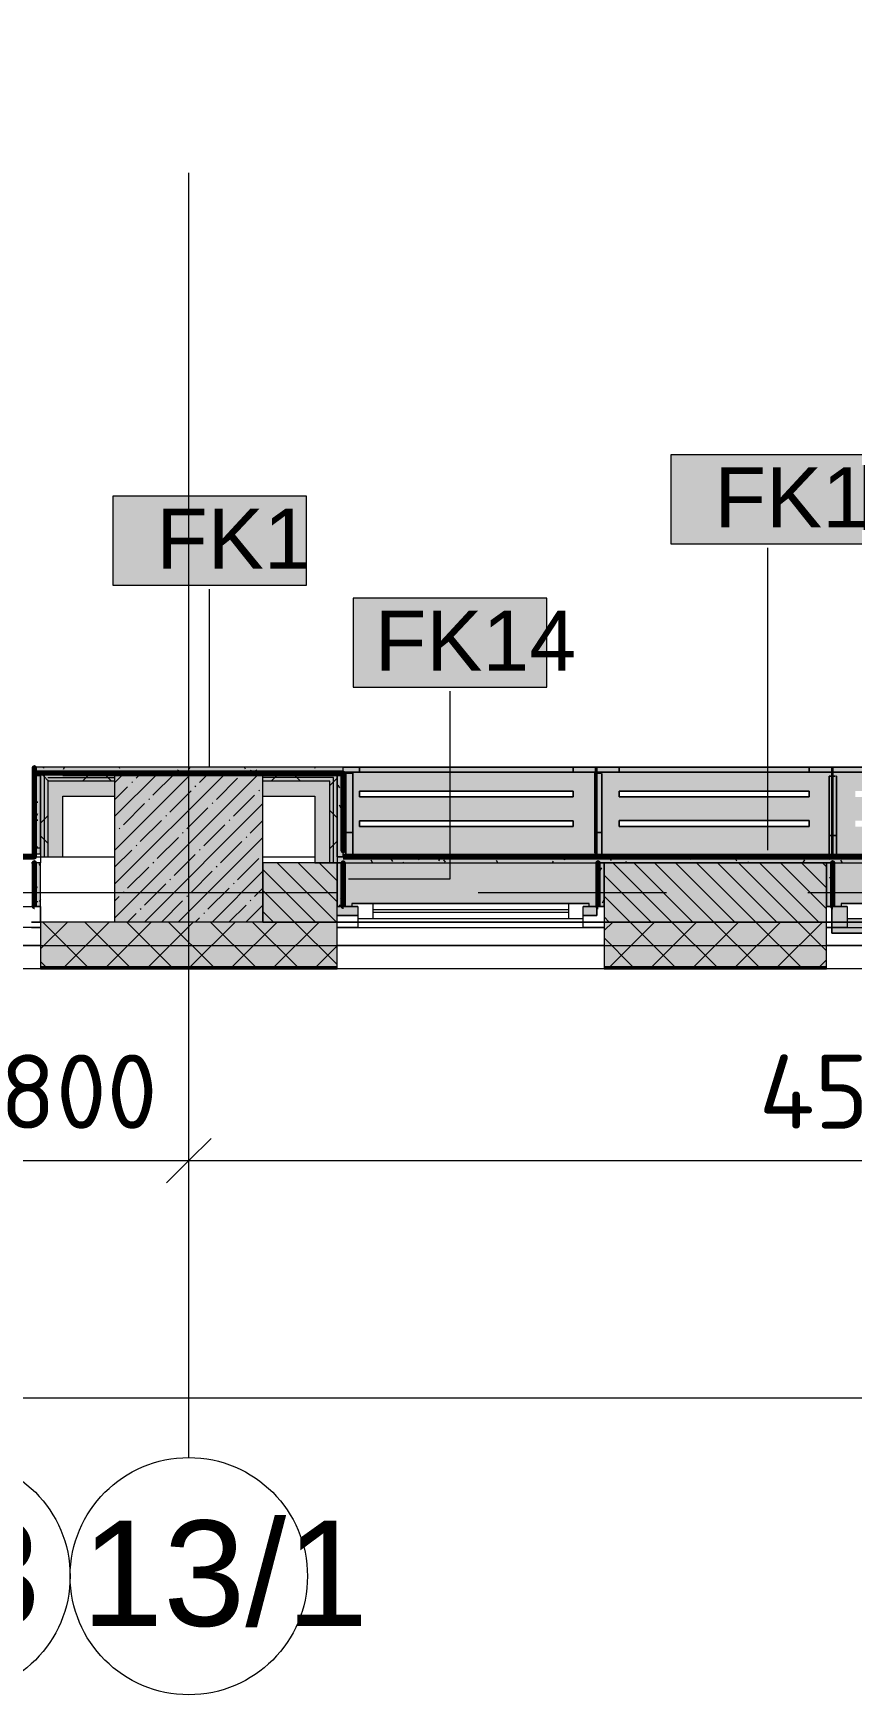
# Model space of a CAD drawing. Header units: millimetres. Extents: x -3817 to 677485, y -22715 to 103890.
# Drawn here: x 369918 to 372678, y -787 to 4817 of the extents above; entities that cross this region are included whole.
import ezdxf

# ---------------------------------------------------------------- set-up
doc = ezdxf.new("R2010")
doc.units = ezdxf.units.MM
doc.layers.add('PDF _Геометрия', color=7, linetype='Continuous', true_color=0x1d1d1d)
doc.layers.add('PDF _Сплошная заливка', color=7, linetype='Continuous', true_color=0xffffff)
doc.layers.add('PDF _Текст', color=7, linetype='Continuous')
doc.styles.add('PDF ArialMT', font='arial.ttf')
doc.styles.add('PDF GOST-Common', font='arial.ttf')
doc.styles.add('PDF ISOCPEUR', font='isocpeur.ttf')

msp = doc.modelspace()

# ---------------------------------------------------------------- hatches: boundary and pattern name
at = {"layer": 'PDF _Сплошная заливка', "transparency": 33554559}
for points in [[(370761.2, 2320.9), (370942.9, 2320.9), (370942.9, 2340.9), (369922.9, 2340.9), (369922.9, 2320.9), (370011, 2320.9)], [(369922.9, 2069), (369942.9, 2069), (369942.9, 2319), (369922.9, 2319), (369922.9, 2239.4)], [(369955.4, 2039), (369967.9, 2039), (369967.9, 2319), (369955.4, 2319.9), (369955.4, 2239.4)], [(370192.9, 1819.9), (370692.9, 1819.9), (370692.9, 2319.9), (370192.9, 2319.9), (370192.9, 2239.4)], [(370942.9, 2039), (370962.9, 2040), (370962.9, 2340.9), (370942.9, 2340.9), (370942.9, 2239.4)], [(370917.9, 2019), (370930.4, 2019), (370930.4, 2294), (370917.9, 2294), (370917.9, 2239.4)], [(374692.9, 2019), (374692.9, 2039), (370942.9, 2039), (370942.9, 2019), (374512.1, 2019)]]:
    msp.add_hatch(color=256, dxfattribs=at).paths.add_polyline_path(points)
at = {"layer": 'PDF _Сплошная заливка', "true_color": 0xe7e7e7, "transparency": 33554559}
h = msp.add_hatch(color=254, dxfattribs=at)
h.paths.add_polyline_path([(370017.9, 2039), (370017.9, 2294), (369967.9, 2294), (369967.9, 2039), (370011, 2039)], flags=0)
h.paths.add_polyline_path([(370017.9, 2319.9), (370017.9, 2320.9), (370011, 2319.9)], flags=0)
at = {"layer": 'PDF _Сплошная заливка', "transparency": 33554559}
h = msp.add_hatch(color=256, dxfattribs=at)
h.paths.add_polyline_path([(370942.9, 2306.5), (370942.9, 2319), (370692.9, 2319), (370692.9, 2306.5), (370930.4, 2306.5)], flags=0)
h.paths.add_polyline_path([(370192.9, 2306.5), (370192.9, 2319), (369967.9, 2319), (369967.9, 2306.5), (370017.9, 2306.5)], flags=0)
h = msp.add_hatch(color=256, dxfattribs=at)
h.paths.add_polyline_path([(370917.9, 2294), (370930.4, 2294), (370930.4, 2306.5), (370692.9, 2306.5), (370692.9, 2294), (370761.2, 2294)], flags=0)
h.paths.add_polyline_path([(369967.9, 2294), (370192.9, 2294), (370192.9, 2306.5), (369967.9, 2306.5)], flags=0)
at = {"layer": 'PDF _Сплошная заливка', "true_color": 0xeae6de, "transparency": 33554559}
h = msp.add_hatch(color=254, dxfattribs=at)
h.paths.add_polyline_path([(370962.9, 2040.9), (371818.8, 2040.9), (371818.8, 2340.9), (370962.9, 2340.9), (370962.9, 2059)], flags=0)
h.paths.add_polyline_path([(371018.6, 2140.8), (371018.6, 2160.8), (371739, 2160.8), (371739, 2140.8), (371511.3, 2140.8)], flags=0)
h.paths.add_polyline_path([(371018.6, 2240.8), (371018.6, 2260.8), (371739, 2260.8), (371739, 2240.8), (371511.3, 2240.8)], flags=0)
h = msp.add_hatch(color=254, dxfattribs=at)
h.paths.add_polyline_path([(371814.2, 2040.9), (372614.4, 2040.9), (372614.4, 2340.9), (371814.2, 2340.9), (371814.2, 2239.4)], flags=0)
h.paths.add_polyline_path([(371894.2, 2140.9), (371894.2, 2160.9), (372534.4, 2160.9), (372534.4, 2140.9), (372261.5, 2140.9)], flags=0)
h.paths.add_polyline_path([(371894.2, 2240.9), (371894.2, 2260.9), (372534.4, 2260.9), (372534.4, 2240.9)], flags=0)
h = msp.add_hatch(color=254, dxfattribs=at)
h.paths.add_polyline_path([(372610.7, 1780.9), (374690.7, 1780.9), (374690.7, 1871), (374671.9, 1871), (374671.9, 2019), (372613.9, 2019), (372612.9, 1871), (372610.7, 1871), (372610.7, 1831)], flags=0)
h.paths.add_polyline_path([(374622.9, 1831), (373862.9, 1831), (373862.9, 1871), (373842.9, 1871), (373842.9, 1881), (374642.9, 1881), (374642.9, 1871), (374622.9, 1871)], flags=0)
h.paths.add_polyline_path([(373792.9, 1831), (372662.9, 1831), (372662.9, 1871), (372642.9, 1871), (372642.9, 1881), (373812.9, 1881), (373812.9, 1871), (373792.9, 1871)], flags=0)
h.paths.add_polyline_path([(373252.2, 2040), (374671.9, 2040), (374671.9, 2340.9), (372610.7, 2340.9), (372610.7, 2040), (373011.7, 2040)], flags=0)
h.paths.add_polyline_path([(372690.7, 2141.1), (372690.7, 2161.1), (374610.7, 2161.1), (374610.7, 2141.1), (373011.7, 2141.1)], flags=0)
h.paths.add_polyline_path([(372690.7, 2241.1), (372690.7, 2261.1), (374610.7, 2261.1), (374610.7, 2241.1), (373011.7, 2241.1)], flags=0)
at = {"layer": 'PDF _Сплошная заливка', "true_color": 0xe7e7e7, "transparency": 33554559}
h = msp.add_hatch(color=254, dxfattribs=at)
h.paths.add_polyline_path([(370692.9, 2244), (370917.9, 2244), (370917.9, 2294), (370692.9, 2294), (370692.9, 2254.3)], flags=0)
h.paths.add_polyline_path([(370192.9, 2244), (370192.9, 2294), (370017.9, 2294), (370017.9, 2244)], flags=0)
msp.add_hatch(color=254, dxfattribs=at).paths.add_polyline_path([(370867.9, 2019), (370917.9, 2019), (370917.9, 2244), (370867.9, 2244), (370867.9, 2239.4)])
at = {"layer": 'PDF _Сплошная заливка', "transparency": 33554559}
h = msp.add_hatch(color=256, dxfattribs=at)
h.paths.add_polyline_path([(370692.9, 1819), (370942.9, 1819.9), (370942.9, 2019), (370692.9, 2019), (370692.9, 1819.9)], flags=0)
h.paths.add_polyline_path([(372592.9, 1819), (372592.9, 2019), (371842.9, 2019), (371842.9, 1819), (372261.5, 1819)], flags=0)
at = {"layer": 'PDF _Сплошная заливка', "true_color": 0xeae6de, "transparency": 33554559}
msp.add_hatch(color=254, dxfattribs=at).paths.add_polyline_path([(371012.9, 1840.9), (371012.9, 1871), (370992.9, 1871), (370992.9, 1881), (371792.9, 1881), (371792.9, 1871), (371772.9, 1871), (371772.9, 1840.9), (371818.8, 1840.9), (371818.8, 2019), (370963.9, 2019), (370962.9, 1871), (370942.9, 1871), (370942.9, 1840.9), (370992.9, 1840.9)])
at = {"layer": 'PDF _Сплошная заливка', "transparency": 33554559}
h = msp.add_hatch(color=256, dxfattribs=at)
h.paths.add_polyline_path([(380513.6, 1669), (380592.9, 1669), (380592.9, 1819), (379192.9, 1819), (379192.9, 1669), (379763.4, 1669)], flags=0)
h.paths.add_polyline_path([(388192.9, 1669), (389342.9, 1669), (389342.9, 1819), (388192.9, 1819)], flags=0)
h.paths.add_polyline_path([(402982.9, 1669), (402982.9, 1819), (398842.9, 1819), (398842.9, 1669), (401518.8, 1669)], flags=0)
h.paths.add_polyline_path([(386092.9, 1669), (386092.9, 1819), (385342.9, 1819), (385342.9, 1669), (385764.9, 1669)], flags=0)
h.paths.add_polyline_path([(392442.9, 1669), (393442.9, 1669), (393442.9, 1819), (392442.9, 1819)], flags=0)
h.paths.add_polyline_path([(397017.7, 1669), (397942.9, 1669), (397942.9, 1819), (394342.9, 1819), (394342.9, 1669), (395517.3, 1669)], flags=0)
h.paths.add_polyline_path([(375192.9, 1669), (376092.9, 1669), (376092.9, 1819), (374692.9, 1819), (374692.9, 1669)], flags=0)
h.paths.add_polyline_path([(366025.5, 1669), (366842.9, 1669), (366842.9, 1819), (366025.5, 1819), (366025.5, 1740.9)], flags=0)
h.paths.add_polyline_path([(384264.5, 1669), (384442.9, 1669), (384442.9, 1819), (383572.9, 1819), (383572.9, 1669)], flags=0)
h.paths.add_polyline_path([(369942.9, 1669), (370942.9, 1669), (370942.9, 1819), (369942.9, 1819)], flags=0)
h.paths.add_polyline_path([(372261.5, 1669), (372592.9, 1669), (372592.9, 1819), (371842.9, 1819), (371842.9, 1669)], flags=0)
h.paths.add_polyline_path([(365525.5, 1669), (365525.5, 1819), (365509.8, 1819), (365509.8, 1669)], flags=0)

# ---------------------------------------------------------------- linework, layer by layer
at = {"layer": 'PDF _Геометрия', "color": 231, "lineweight": 70, "true_color": 0xff80c0}
for points in [[(374041.9, 9578), (374041.9, 8969), (374041.9, 8968), (374671.9, 8968), (374671.9, 2040), (370962.9, 2040)], [(366842.9, 2039), (369922.9, 2039), (369922.9, 2040), (369922.9, 2339.5), (369921.9, 2339.5), (369921.9, 2040), (366342.9, 2040)], [(370017.9, 2319.9), (370962.9, 2319.9), (370962.9, 2059), (370963.9, 2059), (370963.9, 2319.9), (370963.9, 2320.9), (370017.9, 2320.9), (369967.9, 2320.9), (369955.4, 2320.9), (369942.9, 2320.9), (369922.9, 2320.9), (369921.9, 2320.9), (369921.9, 2059.5), (369922.9, 2059.5), (369922.9, 2319.9), (369942.9, 2319.9)], [(370962.9, 2039), (374672.9, 2039)]]:
    msp.add_lwpolyline(points, dxfattribs=at)
at = {"layer": 'PDF _Геометрия', "color": 253, "lineweight": 9, "true_color": 0xaaaaaa}
for points in [[(370442.9, 12.7), (370442.9, 2512.7), (370442.9, 4346.2)], [(369355, 1919), (370942.5, 1919)], [(371418.8, 1919), (372053.8, 1919)], [(372530, 1919), (374117.5, 1919)], [(369942.9, 1871), (369913.1, 1871)], [(371062.9, 1861), (371722.9, 1861)], [(371722.9, 1851), (371062.9, 1851)], [(371842.9, 1871), (371818.8, 1871)], [(372610.7, 1871), (372592.9, 1871)], [(369913.1, 1801), (369942.9, 1801)], [(370942.9, 1801), (371842.9, 1801)], [(372592.9, 1801), (372610.7, 1801)]]:
    msp.add_lwpolyline(points, dxfattribs=at)
at = {"layer": 'PDF _Геометрия', "color": 7, "lineweight": 9}
for points in [[(372721.5, 3394.9), (372068.4, 3394.9), (372068.4, 3094.9), (372721.5, 3094.9)], [(370839.5, 3255.5), (370186.4, 3255.5), (370186.4, 2955.5), (370839.5, 2955.5)], [(371650.5, 2911.3), (370997.3, 2911.3), (370997.3, 2611.3), (371650.5, 2611.3)], [(370692.9, 2319.9), (370192.9, 2319.9), (370192.9, 1819.9), (370692.9, 1819.9)]]:
    msp.add_lwpolyline(points, close=True, dxfattribs=at)
for points in [[(372395, 2060.9), (372395, 3081)], [(370513, 2341.8), (370513, 2941.6)], [(370980.9, 1964.2), (371323.9, 1964.2), (371323.9, 2597.4)], [(369942.9, 2320.9), (369942.9, 2319.9)], [(369955.4, 2320.9), (369955.4, 2319.9), (369955.4, 2039)], [(369967.9, 2320.9), (369967.9, 2319.9)], [(369967.9, 2306.5), (370017.9, 2306.5), (370192.9, 2306.5)], [(370017.9, 2320.9), (370017.9, 2319.9)], [(370930.4, 2019), (370930.4, 2244), (370930.4, 2294), (370930.4, 2306.5), (370692.9, 2306.5)], [(370192.9, 2294), (370017.9, 2294), (369967.9, 2294), (369967.9, 2039)], [(370917.9, 2019), (370917.9, 2244), (370917.9, 2294), (370692.9, 2294)], [(370942.9, 2039), (370942.9, 2019)], [(370692.9, 1819), (370942.9, 1819)], [(371842.9, 1819), (372592.9, 1819)], [(369942.9, 1740), (370942.9, 1740)], [(371842.9, 1740), (372592.9, 1740)], [(369942.9, 1669), (370942.9, 1669)], [(369942.9, 1666), (370942.9, 1666)], [(371842.9, 1669), (372592.9, 1669)], [(371842.9, 1666), (372592.9, 1666)], [(365472.9, 1014.4), (366042.9, 1014.4), (369642.9, 1014.4), (370442.9, 1014.4), (374942.9, 1014.4), (375742.9, 1014.4), (379442.9, 1014.4), (381742.9, 1014.4), (383942.9, 1014.4), (387742.9, 1014.4), (392942.9, 1014.4), (393742.9, 1014.4), (397842.9, 1014.4), (399242.9, 1014.4), (402142.9, 1014.4), (402842.9, 1014.4), (407942.9, 1014.4), (411842.9, 1014.4), (411842.9, 1134.4)], [(370442.9, 820.4), (370442.9, 1014.4), (370442.9, 1134.4)], [(365472.9, 214.4), (411962.9, 214.4)]]:
    msp.add_lwpolyline(points, dxfattribs=at)
at = {"layer": 'PDF _Геометрия', "color": 9, "lineweight": 9, "true_color": 0xc0c0c0}
for points in [[(370962.9, 2040), (370962.9, 2340.9), (370942.9, 2340.9), (369922.9, 2340.9), (369922.9, 2320.9), (369922.9, 2049), (369942.9, 2049), (369942.9, 2320.9), (370942.9, 2320.9), (370942.9, 2039), (370962.9, 2039)], [(369942.9, 2319.9), (369942.9, 2039), (370017.9, 2039), (370017.9, 2244), (370192.9, 2244)], [(370192.9, 2319), (370017.9, 2319), (370017.9, 2319.9)], [(374672.9, 2039), (374672.9, 2019), (374692.9, 2019), (374692.9, 2039), (370942.9, 2039), (370942.9, 2244), (370942.9, 2306.5), (370942.9, 2319), (370692.9, 2319)], [(370692.9, 2244), (370867.9, 2244), (370867.9, 2019), (370942.9, 2019), (374692.9, 2019), (374692.9, 1819), (374690.7, 1819), (374692.9, 1819), (374692.9, 1661), (372592.9, 1661), (372592.9, 1819), (372610.7, 1819), (372592.9, 1819), (372592.9, 2019), (371842.9, 2019), (371842.9, 1819), (370942.9, 1819), (370942.9, 2019), (370692.9, 2019), (370692.9, 1819), (369913.1, 1819), (369942.9, 1819), (369942.9, 1661), (366842.9, 1661)], [(369922.9, 2039), (369913.1, 2039), (370192.9, 2039)], [(369942.9, 2039), (369942.9, 2019)], [(370692.9, 2039), (370867.9, 2039)], [(369942.9, 1819), (369942.9, 1871)]]:
    msp.add_lwpolyline(points, dxfattribs=at)
for points in [[(369942.9, 2069), (369942.9, 2319), (369922.9, 2319), (369922.9, 2069)], [(369913.1, 2019), (369922.9, 2019)], [(369942.9, 1871), (369942.9, 2019), (369922.9, 2019), (369922.9, 1871)], [(370962.9, 1871), (370962.9, 2019), (370942.9, 2019), (370942.9, 1871)], [(371842.9, 1871), (371842.9, 2019), (371822.9, 2019), (371822.9, 1871)], [(372612.9, 1871), (372612.9, 2019), (372592.9, 2019), (372592.9, 1871)], [(370942.9, 1819), (369942.9, 1819), (369942.9, 1661), (370942.9, 1661)], [(370942.9, 1661), (370942.9, 1819), (371842.9, 1819), (371842.9, 1661)], [(372592.9, 1819), (371842.9, 1819), (371842.9, 1661), (372592.9, 1661)]]:
    msp.add_lwpolyline(points, close=True, dxfattribs=at)
at = {"layer": 'PDF _Геометрия', "color": 253, "lineweight": 9, "true_color": 0x9b9b9b}
for points in [[(369938.2, 2320.6), (369938, 2320.9), (369933.2, 2329.3)], [(369953.8, 2340.9), (369951.7, 2337.4)], [(370024.2, 2340.9), (370019.7, 2333.3)], [(370114, 2320.9), (370110.9, 2326.3)], [(370119.2, 2322.7), (370118.2, 2320.9)], [(370210.3, 2336.9), (370208, 2340.9)], [(370290, 2320.9), (370288.6, 2323.3)], [(370406.6, 2332.7), (370401.5, 2324)], [(370446.5, 2340.9), (370443.2, 2335.2)], [(370633.8, 2335), (370630.4, 2340.9)], [(370652.3, 2331.7), (370647.3, 2322.9)], [(370675.4, 2323.8), (370670.4, 2332.6)], [(370720.3, 2327.6), (370716.5, 2320.9)], [(370868.8, 2340.9), (370866.6, 2337.1)], [(370947.6, 2340.2), (370947.1, 2340.9)], [(370960.7, 2315.2), (370962.9, 2315.2)], [(370962.9, 2321), (370961, 2317.8)], [(370951.6, 2272.1), (370946.6, 2280.9)], [(370960.7, 2254.3), (370962.9, 2254.3)], [(370955.7, 2204.1), (370950.7, 2212.8)], [(370944.6, 2162.5), (370942.9, 2165.4)], [(370960.7, 2162.8), (370962.9, 2162.8)], [(370962.9, 2077.1), (370960, 2072)], [(370976.1, 2039), (370971.1, 2030.4)], [(371020.8, 2030.5), (371015.9, 2039)], [(371052.2, 2040.9), (371062.2, 2040.9)], [(371062.4, 2019.3), (371057.4, 2028)], [(371070.6, 2019.8), (371070.1, 2019)], [(371130.4, 2023.4), (371125.4, 2032.1)], [(371143.6, 2040.9), (371153.7, 2040.9)], [(371168.2, 2019), (371167, 2021)], [(371204.6, 2040.9), (371214.6, 2040.9)], [(371221.9, 2038), (371216.8, 2029.3)], [(371289.9, 2033.9), (371284.9, 2025.2)], [(371308.1, 2020.4), (371303.1, 2029.1)], [(371357, 2040.9), (371367, 2040.9)], [(371448.4, 2040.9), (371458.5, 2040.9)], [(371484.9, 2019), (371480.8, 2026.2)], [(371539.9, 2040.9), (371549.9, 2040.9)], [(371590.5, 2019), (371590.5, 2019.1)], [(371671.7, 2024.7), (371668.4, 2019)], [(371713.3, 2035.8), (371708.3, 2027.1)], [(371722.7, 2040.9), (371732.8, 2040.9)], [(371750.4, 2039), (371750, 2038.3)], [(371814.2, 2040.9), (371824.2, 2040.9)], [(371820.8, 2039), (371818, 2034.2)], [(371826, 2037.9), (371825.3, 2039)], [(371867.6, 2026.7), (371862.6, 2035.4)], [(371875.1, 2040.9), (371885.2, 2040.9)], [(371917.4, 2023.6), (371914.8, 2019)], [(371985.5, 2019.5), (371985.2, 2019)], [(372027.5, 2040.9), (372037.6, 2040.9)], [(372067.1, 2039), (372063.7, 2033.1)], [(372119, 2040.9), (372129, 2040.9)], [(372136.8, 2037.7), (372131.8, 2029)], [(372181.4, 2031.9), (372177.3, 2039)], [(372210.4, 2040.9), (372220.5, 2040.9)], [(372249.4, 2036), (372247.7, 2039)], [(372291.1, 2024.8), (372286, 2033.5)], [(372329.6, 2019), (372327.7, 2022.4)], [(372393.3, 2040.9), (372403.3, 2040.9)], [(372427.1, 2033), (372423.7, 2039)], [(372484.7, 2040.9), (372494.8, 2040.9)], [(372518.6, 2028.5), (372513.6, 2019.7)], [(372545.7, 2040.9), (372555.7, 2040.9)], [(372559.9, 2039), (372555.2, 2030.9)], [(372604.8, 2030), (372599.8, 2038.7)], [(372646.4, 2019), (372641.5, 2027.5)], [(372665.5, 2039), (372664.9, 2038)], [(369942.9, 2007.7), (369938.4, 2015.5)], [(370960.7, 1980), (370962.9, 1980)], [(371834.2, 2001.3), (371829.1, 1992.5)], [(372608.9, 1962), (372603.9, 1970.7)], [(369932.2, 1937.9), (369927.2, 1929.2)], [(370960.7, 1919), (370962.9, 1919)], [(369924.4, 1888.5), (369934.5, 1888.5)], [(369942.9, 1895.4), (369938.4, 1887.5)], [(370952.7, 1876.6), (370949.5, 1871)], [(370960.9, 1890.3), (370955.9, 1899.1)], [(371841.2, 1891.6), (371836.2, 1882.9)], [(372606.6, 1888.5), (372612.9, 1888.5)], [(372612.9, 1894.1), (372608, 1902.6)]]:
    msp.add_lwpolyline(points, dxfattribs=at)
at = {"layer": 'PDF _Геометрия', "lineweight": 9}
for points in [[(369970.7, 2294), (369967.9, 2296.8), (369955.4, 2309.3), (369943.8, 2320.9)], [(370084.3, 2294), (370096.8, 2306.5), (370109.3, 2319)], [(370182.8, 2294), (370170.3, 2306.5), (370157.8, 2319)], [(370192.9, 2288.6), (370224.2, 2319.9)], [(370192.9, 2174.6), (370338.2, 2319.9)], [(370192.9, 2060.5), (370452.3, 2319.9)], [(370192.9, 1946.5), (370566.3, 2319.9)], [(370192.9, 1832.4), (370680.4, 2319.9)], [(370265.2, 2303.9), (370281.2, 2319.9)], [(370322.2, 2246.9), (370393.5, 2318.2)], [(370479, 2289.7), (370509.3, 2319.9)], [(370536.1, 2232.6), (370607.4, 2303.9)], [(370621.6, 2318.2), (370623.4, 2319.9)], [(370720.7, 2294), (370733.2, 2306.5), (370745.7, 2319)], [(370819.2, 2294), (370806.7, 2306.5), (370794.2, 2319)], [(370917.9, 2279.1), (370930.4, 2291.6), (370942.9, 2304.1)], [(370192.9, 2231.6), (370236.7, 2275.4)], [(370250.9, 2289.7), (370253.3, 2292)], [(370379.3, 2189.9), (370450.5, 2261.2)], [(370464.8, 2275.4), (370467.2, 2277.8)], [(370593.1, 2175.6), (370664.4, 2246.9)], [(370678.6, 2261.2), (370681, 2263.5)], [(370692.9, 2275.4), (370692.9, 2275.4)], [(370222.4, 2147.1), (370293.7, 2218.4)], [(370294.4, 1819.9), (370692.9, 2218.4)], [(370308, 2232.6), (370310.3, 2235)], [(370436.3, 2132.8), (370507.6, 2204.1)], [(370521.8, 2218.4), (370524.2, 2220.8)], [(370942.9, 2170.3), (370930.4, 2182.8), (370917.9, 2195.3)], [(369942.9, 2152.6), (369955.4, 2165.1), (369967.9, 2177.6)], [(370208.2, 2132.8), (370210.5, 2135.2)], [(370279.5, 2090.1), (370350.7, 2161.4)], [(370365, 2175.6), (370367.4, 2178)], [(370493.3, 2075.8), (370564.6, 2147.1)], [(370578.8, 2161.4), (370581.2, 2163.7)], [(370650.1, 2118.6), (370692.9, 2161.4)], [(369967.9, 2084.7), (369955.4, 2097.2), (369942.9, 2109.7)], [(370192.9, 2117.6), (370193.9, 2118.6)], [(370265.2, 2075.8), (370267.6, 2078.2)], [(370336.5, 2033.1), (370407.8, 2104.3)], [(370408.5, 1819.9), (370692.9, 2104.3)], [(370422, 2118.6), (370424.4, 2121)], [(370550.3, 2018.8), (370621.6, 2090.1)], [(370635.9, 2104.3), (370638.2, 2106.7)], [(370917.9, 2066.9), (370930.4, 2079.4), (370942.9, 2091.9)], [(370192.9, 2003.5), (370250.9, 2061.6)], [(370322.2, 2018.8), (370324.6, 2021.2)], [(370393.5, 1976), (370464.8, 2047.3)], [(370479, 2061.6), (370481.4, 2063.9)], [(370607.4, 1961.8), (370678.6, 2033.1)], [(370692.9, 2047.3), (370692.9, 2047.3)], [(370942.9, 1816.8), (370940.7, 1819), (370740.7, 2019)], [(370942.9, 1887.5), (370811.4, 2019)], [(370942.9, 1958.2), (370882.1, 2019)], [(372222, 1669), (372072, 1819), (371872, 2019)], [(372142.7, 1819), (371942.8, 2019)], [(372363.5, 1669), (372213.5, 1819), (372013.5, 2019)], [(372284.2, 1819), (372084.2, 2019)], [(372504.9, 1669), (372354.9, 1819), (372154.9, 2019)], [(372425.6, 1819), (372225.6, 2019)], [(372592.9, 1722.4), (372496.3, 1819), (372296.3, 2019)], [(372567, 1819), (372367, 2019)], [(372592.9, 1863.8), (372437.7, 2019)], [(372592.9, 1934.5), (372508.4, 2019)], [(372592.9, 2005.3), (372579.1, 2019)], [(370236.7, 1933.3), (370308, 2004.5)], [(370379.3, 1961.8), (370381.6, 1964.1)], [(370450.5, 1919), (370521.8, 1990.3)], [(370522.5, 1819.9), (370692.9, 1990.3)], [(370536.1, 2004.5), (370538.4, 2006.9)], [(370870, 1819), (370692.9, 1996.1)], [(372001.3, 1819), (371842.9, 1977.4)], [(370222.4, 1919), (370224.8, 1921.4)], [(370293.7, 1876.2), (370365, 1947.5)], [(370436.3, 1904.7), (370438.6, 1907.1)], [(370507.6, 1862), (370578.8, 1933.3)], [(370593.1, 1947.5), (370595.5, 1949.9)], [(370664.4, 1904.7), (370692.9, 1933.3)], [(370942.9, 1675.4), (370799.2, 1819), (370692.9, 1925.4)], [(372080.6, 1669), (371930.6, 1819), (371842.9, 1906.7)], [(370192.9, 1889.5), (370208.2, 1904.7)], [(370279.5, 1862), (370281.8, 1864.4)], [(370351.5, 1819.9), (370422, 1890.5)], [(370493.3, 1847.7), (370495.7, 1850.1)], [(370579.6, 1819.9), (370635.9, 1876.2)], [(370636.6, 1819.9), (370692.9, 1876.2)], [(370650.1, 1890.5), (370652.5, 1892.9)], [(370728.5, 1819), (370692.9, 1854.6)], [(369942.9, 1728.3), (370033.6, 1819)], [(370100.7, 1669), (369950.7, 1819)], [(370025, 1669), (370175, 1819)], [(370242.1, 1669), (370092.1, 1819)], [(370166.4, 1669), (370316.4, 1819)], [(370383.6, 1669), (370233.6, 1819)], [(370237.4, 1819.9), (370265.2, 1847.7)], [(370307.8, 1669), (370457.8, 1819)], [(370525, 1669), (370375, 1819)], [(370449.2, 1669), (370599.2, 1819)], [(370465.5, 1819.9), (370479, 1833.5)], [(370666.4, 1669), (370516.4, 1819)], [(370590.7, 1669), (370740.7, 1819)], [(370807.8, 1669), (370657.8, 1819)], [(370732.1, 1669), (370882.1, 1819)], [(371859.9, 1819), (371842.9, 1836)], [(371842.9, 1789.9), (371872, 1819)], [(371863.5, 1669), (372013.5, 1819)], [(372004.9, 1669), (372154.9, 1819)], [(372146.3, 1669), (372296.3, 1819)], [(372287.7, 1669), (372437.7, 1819)], [(372429.1, 1669), (372579.1, 1819)], [(370873.5, 1669), (370942.9, 1738.4)], [(371939.2, 1669), (371842.9, 1765.3)], [(369959.3, 1669), (369942.9, 1685.4)], [(372570.6, 1669), (372592.9, 1691.3)]]:
    msp.add_lwpolyline(points, dxfattribs=at)
at = {"layer": 'PDF _Геометрия', "color": 8, "lineweight": 9, "true_color": 0x808080}
for points in [[(371818.8, 2040.9), (370962.8, 2040.9), (371818.8, 2040.9), (371818.8, 2340.9), (370962.8, 2340.9), (371818.8, 2340.9)], [(370962.8, 2340.9), (371818.8, 2340.9), (370962.8, 2340.9)], [(371018.8, 2340.9), (371738.5, 2340.9), (371018.8, 2340.9)], [(371814.2, 2340.9), (372614.4, 2340.9)], [(371814.4, 2340.9), (372614.4, 2340.9), (371814.4, 2340.9)], [(371894.4, 2340.9), (372534.4, 2340.9), (371894.4, 2340.9)], [(372610.7, 2340.9), (374671.9, 2340.9), (372610.7, 2340.9), (372610.7, 2040)], [(372610.7, 2340.9), (374670.7, 2340.9), (372610.7, 2340.9)], [(372610.7, 2040.9), (372261.5, 2040.9)]]:
    msp.add_lwpolyline(points, dxfattribs=at)
at = {"layer": 'PDF _Геометрия', "color": 253, "lineweight": 9, "true_color": 0xaba79f}
for points in [[(371814.2, 2324.9), (370962.9, 2324.9), (371814.2, 2324.9)], [(370972.3, 2040.9), (370972.3, 2320.9), (370996.3, 2320.9), (370972.3, 2320.9), (370996.3, 2320.9), (370972.3, 2320.9), (370972.3, 2040.9), (370996.3, 2040.9), (370996.3, 2320.9), (370996.3, 2040.9)], [(370972.3, 2120.9), (370972.3, 2320.9), (370972.3, 2120.9)], [(370996.3, 2120.9), (370996.3, 2320.9), (370996.3, 2120.9)], [(371738.5, 2324.9), (371018.8, 2324.9), (371738.5, 2324.9)], [(371814.2, 2336.2), (371814.2, 2340.4)], [(371814.2, 2047.9), (371814.2, 2335)], [(371818.8, 2324.9), (371818.8, 2335), (371818.8, 2047.9)], [(371894.4, 2324.9), (372534.4, 2324.9), (371894.4, 2324.9)], [(372610.7, 2046.5), (372610.7, 2336.2), (372610.7, 2324.9)], [(372614.4, 2324.9), (372617.1, 2324.9), (372614.4, 2324.9), (372614.4, 2331.6), (372614.4, 2040.9), (372610.7, 2040.9)], [(372626.2, 2111.1), (372626.2, 2311.1), (372626.2, 2111.1)], [(371814.2, 2041.5), (371814.2, 2046.8)], [(372261.5, 2040.9), (371818.8, 2040.9), (371818.8, 2046.8)], [(372610.7, 2041.5), (372610.7, 2045.6)]]:
    msp.add_lwpolyline(points, dxfattribs=at)
at = {"layer": 'PDF _Геометрия', "color": 254, "lineweight": 9, "true_color": 0xd5d3cf}
for points in [[(371018.8, 2340.9), (371018.8, 2324.9), (371018.8, 2340.9)], [(371818.8, 2336.2), (371818.8, 2340.4)], [(371818.8, 2324.9), (371818.8, 2335)], [(371894.4, 2324.9), (371894.4, 2340.9), (371894.4, 2324.9)], [(372610.7, 2337.2), (372610.7, 2340.9)], [(372610.7, 2324.9), (372610.7, 2336.2)], [(372614.4, 2337.2), (372614.4, 2340.9)], [(372614.4, 2324.9), (372614.4, 2331.6)], [(370996.3, 2040.9), (370972.3, 2040.9)]]:
    msp.add_lwpolyline(points, dxfattribs=at)
for points in [[(371738.5, 2340.9), (371738.5, 2324.9)], [(372534.4, 2340.9), (372534.4, 2324.9)], [(370996.3, 2120.9), (370972.3, 2120.9)], [(371814.2, 2121.1), (371811.5, 2121.1)], [(371835.5, 2121.1), (371818.8, 2121.1)], [(372610.7, 2111.1), (372602.2, 2111.1)], [(372626.2, 2111.1), (372614.4, 2111.1)]]:
    msp.add_lwpolyline(points, close=True, dxfattribs=at)
at = {"layer": 'PDF _Геометрия', "color": 253, "lineweight": 9, "true_color": 0xaba79f}
for points in [[(371814.2, 2321.1), (371811.5, 2321.1)], [(371814.2, 2321.1), (371811.5, 2321.1)], [(371811.5, 2321.1), (371811.5, 2121.1), (371811.5, 2321.1), (371811.5, 2051.9)], [(371818.8, 2336.2), (371818.8, 2340.4)], [(371818.8, 2324.9), (372610.7, 2324.9)], [(371833.9, 2321.1), (371818.8, 2321.1)], [(371833.9, 2321.1), (371818.8, 2321.1)], [(371835.5, 2319.5), (371835.5, 2121.1), (371835.5, 2319.5), (371835.5, 2041.1)], [(372610.7, 2311.1), (372602.2, 2311.1)], [(372610.7, 2311.1), (372602.2, 2311.1)], [(372602.2, 2311.1), (372602.2, 2111.1), (372602.2, 2311.1), (372602.2, 2042.6)], [(372610.7, 2340.9), (372610.7, 2337.2)], [(372614.4, 2340.9), (372614.4, 2337.2)], [(372614.4, 2336.2), (372614.4, 2332.5)], [(372622.6, 2311.1), (372614.4, 2311.1)], [(372622.6, 2311.1), (372614.4, 2311.1)], [(374670.7, 2324.9), (372617.8, 2324.9)], [(372626.2, 2311.1), (372624, 2311.1)], [(372626.2, 2311.1), (372624, 2311.1)], [(372626.2, 2311.1), (372626.2, 2040)], [(371814.2, 2040.9), (370962.8, 2040.9)], [(371811.5, 2050.1), (371811.5, 2041.9)], [(371811.5, 2041.1), (371814.3, 2041.1)], [(371818.7, 2041.1), (371835.5, 2041.1)]]:
    msp.add_lwpolyline(points, close=True, dxfattribs=at)
at = {"layer": 'PDF _Геометрия', "color": 8, "lineweight": 9, "true_color": 0x808080}
for points in [[(371814.2, 2340.9), (371814.2, 2040.9), (372614.4, 2040.9), (372614.4, 2340.9)], [(371018.6, 2240.8), (371018.6, 2260.8), (371739, 2260.8), (371739, 2240.8)], [(371018.6, 2240.8), (371739, 2240.8), (371739, 2260.8), (371018.6, 2260.8)], [(371894.2, 2240.9), (371894.2, 2260.9), (372534.4, 2260.9), (372534.4, 2240.9)], [(371894.2, 2240.9), (372534.4, 2240.9), (372534.4, 2260.9), (371894.2, 2260.9)], [(371018.6, 2140.8), (371018.6, 2160.8), (371739, 2160.8), (371739, 2140.8)], [(371018.6, 2140.8), (371739, 2140.8), (371739, 2160.8), (371018.6, 2160.8)], [(371894.2, 2140.9), (371894.2, 2160.9), (372534.4, 2160.9), (372534.4, 2140.9)], [(371894.2, 2140.9), (372534.4, 2140.9), (372534.4, 2160.9), (371894.2, 2160.9)], [(371818.8, 2019), (371818.8, 1840.9), (371772.9, 1840.9), (371818.8, 1840.9)], [(372610.7, 1871), (372610.7, 1780.9), (374690.7, 1780.9), (374690.7, 1871), (374690.7, 1780.9), (372610.7, 1780.9)], [(371012.9, 1840.9), (370942.9, 1840.9)]]:
    msp.add_lwpolyline(points, close=True, dxfattribs=at)
at = {"layer": 'PDF _Геометрия', "color": 9, "lineweight": 9, "true_color": 0xc1bbaf}
for points in [[(371814.2, 2324.9), (371818.8, 2324.9), (371814.2, 2324.9)], [(371814.4, 2340.3), (371814.4, 2336.4)], [(371814.4, 2335.3), (371814.4, 2324.9), (371818.8, 2324.9), (371814.4, 2324.9)], [(371818.8, 2040.9), (371814.2, 2040.9)]]:
    msp.add_lwpolyline(points, dxfattribs=at)
for points in [[(371818.8, 2321.1), (371814.2, 2321.1)], [(371818.8, 2321.1), (371814.2, 2321.1)], [(372610.7, 2324.9), (372614.4, 2324.9)], [(372614.4, 2324.9), (372610.7, 2324.9)], [(372614.4, 2311.1), (372610.7, 2311.1)], [(372614.4, 2311.1), (372610.7, 2311.1)], [(371814.2, 2040.9), (371818.8, 2040.9)], [(371817.5, 2041.1), (371814.3, 2041.1)]]:
    msp.add_lwpolyline(points, close=True, dxfattribs=at)
at = {"layer": 'PDF _Геометрия', "color": 254, "lineweight": 9, "true_color": 0xe0ddd7}
for points in [[(371814.4, 2336.4), (371814.4, 2340.3)], [(371814.4, 2324.9), (371814.4, 2335.3)]]:
    msp.add_lwpolyline(points, dxfattribs=at)
at = {"layer": 'PDF _Геометрия', "color": 9, "lineweight": 9, "true_color": 0xcbc7bf}
msp.add_lwpolyline([(372614.4, 2332.5), (372614.4, 2336.2)], dxfattribs=at)
at = {"layer": 'PDF _Геометрия', "color": 253, "lineweight": 9, "true_color": 0x9b9b9b}
for points in [[(369922.9, 2287.5), (369926.3, 2293.3)], [(369922.9, 2286.1), (369927.1, 2278.9)], [(369934.5, 2223.8), (369924.4, 2223.8)], [(369934.5, 2162.8), (369924.4, 2162.8)], [(369928.3, 2174.9), (369933.3, 2183.6)], [(369922.9, 2103.3), (369924.1, 2101.2)], [(369934.5, 2071.4), (369924.4, 2071.4)]]:
    msp.add_lwpolyline(points, close=True, dxfattribs=at)
at = {"layer": 'PDF _Геометрия', "color": 254, "lineweight": 9, "true_color": 0xe0ddd7}
for points in [[(371818.8, 2121.1), (371814.2, 2121.1)], [(372614.4, 2111.1), (372610.7, 2111.1)]]:
    msp.add_lwpolyline(points, close=True, dxfattribs=at)
at = {"layer": 'PDF _Геометрия', "color": 7, "lineweight": 70, "true_color": 0xffd2ff}
for points in [[(369922.9, 1871), (369922.9, 2019), (369921.9, 2019), (369921.9, 1871)], [(370963.9, 1871), (370963.9, 2019), (370962.9, 2019), (370962.9, 1871)], [(371822.9, 1871), (371822.9, 2019), (371821.9, 2019), (371821.9, 1871)], [(372613.9, 1871), (372613.9, 2019), (372612.9, 2019), (372612.9, 1871)]]:
    msp.add_lwpolyline(points, close=True, dxfattribs=at)
at = {"layer": 'PDF _Геометрия', "color": 231, "lineweight": 9, "true_color": 0xff80c0}
msp.add_lwpolyline([(370962.9, 2040), (370962.9, 2039)], dxfattribs=at)
at = {"layer": 'PDF _Геометрия', "color": 253, "lineweight": 13, "true_color": 0xaaaaaa}
for points in [[(369872.9, 1801), (369872.9, 1871), (369942.9, 1871), (369942.9, 1801)], [(370942.9, 1801), (370942.9, 1871), (371012.9, 1871), (371012.9, 1801)], [(371792.9, 1881), (370992.9, 1881), (370992.9, 1871), (371012.9, 1871), (371012.9, 1831), (371772.9, 1831), (371772.9, 1871), (371792.9, 1871)], [(371772.9, 1801), (371772.9, 1871), (371842.9, 1871), (371842.9, 1801)], [(372592.9, 1801), (372592.9, 1871), (372662.9, 1871), (372662.9, 1801)], [(373812.9, 1881), (372642.9, 1881), (372642.9, 1871), (372662.9, 1871), (372662.9, 1831), (373792.9, 1831), (373792.9, 1871), (373812.9, 1871)]]:
    msp.add_lwpolyline(points, close=True, dxfattribs=at)
at = {"layer": 'PDF _Геометрия', "color": 9, "lineweight": 9, "true_color": 0xc0bcb4}
for points in [[(371012.9, 1871), (370942.9, 1871)], [(371818.8, 1871), (371772.9, 1871)], [(372662.9, 1871), (372610.7, 1871)], [(372610.7, 1801), (374690.7, 1801)]]:
    msp.add_lwpolyline(points, dxfattribs=at)
at = {"layer": 'PDF _Геометрия', "color": 253, "lineweight": 13, "true_color": 0xaaaaaa}
for points in [[(370992.9, 1881), (371792.9, 1881)], [(371062.9, 1881), (371062.9, 1831)], [(371722.9, 1881), (371722.9, 1831)], [(372642.9, 1881), (373812.9, 1881)]]:
    msp.add_lwpolyline(points, dxfattribs=at)
at = {"layer": 'PDF _Геометрия', "color": 9, "lineweight": 9, "true_color": 0xcbc7bf}
msp.add_lwpolyline([(374690.7, 1819), (372610.7, 1819)], close=True, dxfattribs=at)
at = {"layer": 'PDF _Геометрия', "color": 116, "lineweight": 13, "true_color": 0x008040}
for points in [[(369942.9, 1740), (366842.9, 1740)], [(371842.9, 1740), (370942.9, 1740)], [(374692.9, 1740), (372592.9, 1740)]]:
    msp.add_lwpolyline(points, close=True, dxfattribs=at)
at = {"layer": 'PDF _Геометрия', "color": 7, "lineweight": 20}
msp.add_lwpolyline([(370517.9, 1089.4), (370442.9, 1014.4), (370367.9, 939.4)], dxfattribs=at)
at = {"layer": 'PDF _Геометрия', "color": 253, "lineweight": 9, "true_color": 0xaaaaaa}
for centre in [(369642.9, -387.3), (370442.9, -387.3)]:
    msp.add_circle(centre, 400, dxfattribs=at)
at = {"layer": 'PDF _Геометрия', "color": 253, "lineweight": 20, "true_color": 0xaaaaaa}
for centre in [(369642.9, -387.3), (370442.9, -387.3)]:
    msp.add_circle(centre, 400, dxfattribs=at)
at = {"layer": 'PDF _Сплошная заливка', "lineweight": 9, "transparency": 33554559}
for points in [[(372721.5, 3394.9), (372068.4, 3394.9), (372721.5, 3094.9), (372068.4, 3094.9)], [(370839.5, 3255.5), (370186.4, 3255.5), (370839.5, 2955.5), (370186.4, 2955.5)], [(371650.5, 2911.3), (370997.3, 2911.3), (371650.5, 2611.3), (370997.3, 2611.3)]]:
    msp.add_solid(points, dxfattribs=at)
at = {"layer": 'PDF _Сплошная заливка', "lineweight": 35, "transparency": 33554559}
for points in [[(369942.9, 2049), (369942.9, 2320.9), (369922.9, 2049), (369922.9, 2320.9)], [(369955.4, 2039), (369955.4, 2319.9), (369942.9, 2039), (369942.9, 2319.9)], [(370942.9, 2019), (370942.9, 2306.5), (370930.4, 2019), (370930.4, 2306.5)], [(369922.9, 1871), (369942.9, 1871), (369922.9, 2019), (369942.9, 2019)], [(370942.9, 1871), (370962.9, 1871), (370942.9, 2019), (370962.9, 2019)], [(371822.9, 1871), (371842.9, 1871), (371822.9, 2019), (371842.9, 2019)], [(372592.9, 1871), (372612.9, 1871), (372592.9, 2019), (372612.9, 2019)]]:
    msp.add_solid(points, dxfattribs=at)
at = {"layer": 'PDF _Сплошная заливка', "color": 254, "lineweight": 35, "true_color": 0xffb9dc, "transparency": 33554559}
for points in [[(369942.9, 2319.9), (369942.9, 2320.9), (369922.9, 2319.9)], [(370962.9, 2319.9), (370963.9, 2320.9), (370761.2, 2319.9)], [(369921.9, 2040), (369922.9, 2040), (369921.9, 2239.4)], [(369921.9, 2059.5), (369922.9, 2059.5), (369921.9, 2239.4)], [(370962.9, 2059), (370963.9, 2059), (370962.9, 2239.4)]]:
    msp.add_solid(points, dxfattribs=at)
at = {"layer": 'PDF _Сплошная заливка', "color": 7, "lineweight": 35, "true_color": 0xffd2ff, "transparency": 33554559}
for points in [[(369921.9, 1871), (369922.9, 1871), (369921.9, 2019)], [(370962.9, 1871), (370963.9, 1871), (370962.9, 2019)], [(371821.9, 1871), (371822.9, 1871), (371821.9, 2019)], [(372612.9, 1871), (372613.9, 1871), (372612.9, 2019)]]:
    msp.add_solid(points, dxfattribs=at)

# ---------------------------------------------------------------- texts
at = {"layer": 'PDF _Текст', "attachment_point": 4}
for s, insert, char_height, style in [('FK1', (372215.5, 3251.5), 203.2, 'PDF GOST-Common'), ('FK1', (370333.5, 3112.1), 203.2, 'PDF GOST-Common'), ('FK14', (371070.2, 2767.9), 203.2, 'PDF GOST-Common'), ('800', (369805.9, 1247.1), 250.11, 'PDF ISOCPEUR'), ('4500', (372364.9, 1247.1), 250.11, 'PDF ISOCPEUR')]:
    msp.add_mtext(s, dxfattribs=dict(at, insert=insert, char_height=char_height, style=style))
at = {"layer": 'PDF _Текст', "color": 9, "true_color": 0xbebebe, "insert": (369390.3, -380), "char_height": 355.6, "attachment_point": 4, "style": 'PDF ArialMT'}
msp.add_mtext('13 13/1', dxfattribs=at)

doc.saveas('drawing.dxf')
